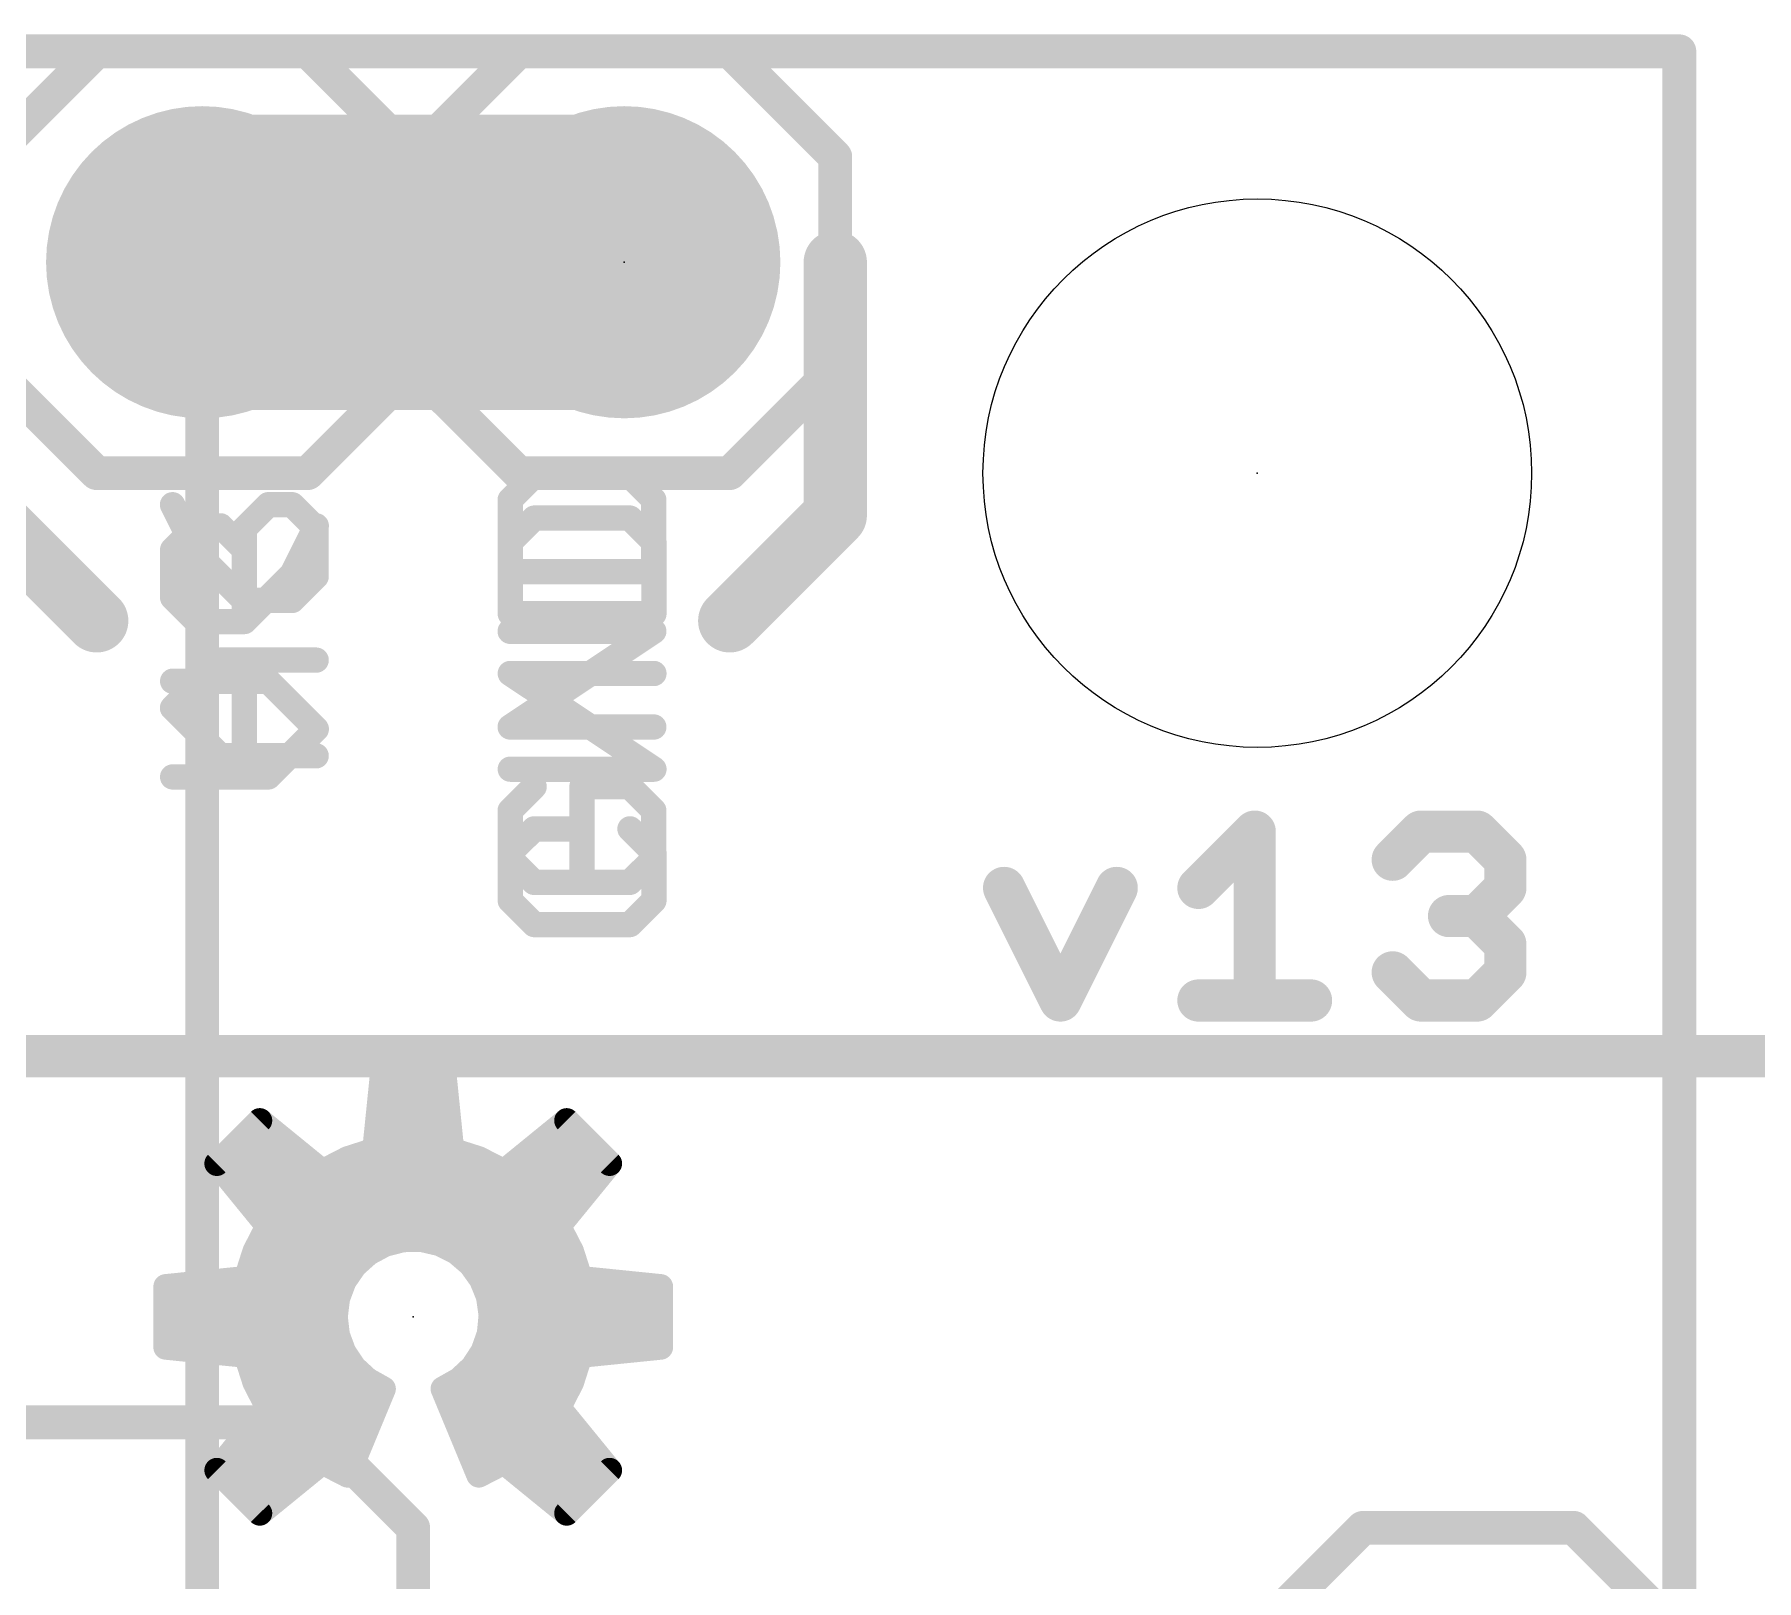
# Model space of a CAD drawing. Extents: x -36.1 to 36.1, y -36.8 to 19.2.
# Drawn here: x 7.88 to 18.24, y 9.84 to 19.15 of the extents above; entities that cross this region are included whole.
import ezdxf

# ---------------------------------------------------------------- set-up
doc = ezdxf.new("R2010")
doc.units = 0
for name, color, linetype in [('1', 12, 'CONTINUOUS'), ('16', 132, 'CONTINUOUS'), ('17', 110, 'CONTINUOUS'), ('20', 53, 'CONTINUOUS'), ('21', 41, 'CONTINUOUS'), ('22', 40, 'CONTINUOUS'), ('23', 53, 'CONTINUOUS'), ('24', 53, 'CONTINUOUS')]:
    doc.layers.add(name, color=color, linetype=linetype)

# ---------------------------------------------------------------- blocks, each defined once
blk = doc.blocks.new('ROUNDP')
at = {"const_width": 0.5}
blk.add_lwpolyline([(0, -0.25, 1), (0, 0.25, 1), (0, -0.25)], format="xyb", dxfattribs=at)

msp = doc.modelspace()

# ---------------------------------------------------------------- linework, layer by layer
at = {"layer": '1'}
for points, const_width in [([(-17.78, 19.05), (17.78, 19.05)], 0.2032), ([(17.78, 19.05), (17.78, -19.05)], 0.2032), ([(14.8854, 14.0129), (15.2244, 14.3519)], 0.254), ([(15.2244, 14.3519), (15.2244, 13.335)], 0.254), ([(16.0548, 14.1824), (16.2243, 14.3519)], 0.254), ([(16.2243, 14.3519), (16.5632, 14.3519)], 0.254), ([(16.5632, 14.3519), (16.7327, 14.1824)], 0.254), ([(16.7327, 14.1824), (16.7327, 14.0129)], 0.254), ([(13.716, 14.0129), (14.055, 13.335)], 0.254), ([(14.055, 13.335), (14.3939, 14.0129)], 0.254), ([(16.7327, 14.0129), (16.5632, 13.8434)], 0.254), ([(16.5632, 13.8434), (16.3938, 13.8434)], 0.254), ([(16.5632, 13.8434), (16.7327, 13.674)], 0.254), ([(16.7327, 13.674), (16.7327, 13.5045)], 0.254), ([(16.2243, 13.335), (16.0548, 13.5045)], 0.254), ([(16.7327, 13.5045), (16.5632, 13.335)], 0.254), ([(14.8854, 13.335), (15.5633, 13.335)], 0.254), ([(16.5632, 13.335), (16.2243, 13.335)], 0.254), ([(6.35, 10.795), (9.525, 10.795)], 0.2032), ([(9.525, 10.795), (10.16, 10.16)], 0.2032), ([(10.16, 8.72), (10.16, 10.16)], 0.2032)]:
    msp.add_lwpolyline(points, dxfattribs=dict(at, const_width=const_width))
for points, const_width in [([(17.8308, 19.05, 1), (17.7292, 19.05)], 0.1016), ([(17.78, 18.9992, 1), (17.78, 19.1008)], 0.1016), ([(15.2879, 14.3519, 1), (15.1609, 14.3519)], 0.127), ([(15.2693, 14.307, 1), (15.1795, 14.3968)], 0.127), ([(16.2243, 14.4154, 1), (16.2243, 14.2884)], 0.127), ([(16.2692, 14.307, 1), (16.1794, 14.3968)], 0.127), ([(16.6081, 14.3968, 1), (16.5183, 14.307)], 0.127), ([(16.5632, 14.2884, 1), (16.5632, 14.4154)], 0.127), ([(16.7962, 14.1824, 1), (16.6692, 14.1824)], 0.127), ([(16.0099, 14.2273, 1), (16.0997, 14.1375)], 0.127), ([(16.6878, 14.1375, 1), (16.7776, 14.2273)], 0.127), ([(13.7728, 14.0413, 1), (13.6592, 13.9845)], 0.127), ([(14.4507, 13.9845, 1), (14.3371, 14.0413)], 0.127), ([(14.8405, 14.0578, 1), (14.9303, 13.968)], 0.127), ([(16.7776, 13.968, 1), (16.6878, 14.0578)], 0.127), ([(16.6692, 14.0129, 1), (16.7962, 14.0129)], 0.127), ([(16.3938, 13.9069, 1), (16.3938, 13.7799)], 0.127), ([(16.6081, 13.8883, 1), (16.5183, 13.7985)], 0.127), ([(16.5183, 13.8883, 1), (16.6081, 13.7985)], 0.127), ([(16.5632, 13.7799, 1), (16.5632, 13.9069)], 0.127), ([(16.7962, 13.674, 1), (16.6692, 13.674)], 0.127), ([(16.6878, 13.6291, 1), (16.7776, 13.7189)], 0.127), ([(16.0997, 13.5494, 1), (16.0099, 13.4596)], 0.127), ([(16.7776, 13.4596, 1), (16.6878, 13.5494)], 0.127), ([(16.6692, 13.5045, 1), (16.7962, 13.5045)], 0.127), ([(13.9982, 13.3634, 1), (14.1118, 13.3066)], 0.127), ([(13.9982, 13.3066, 1), (14.1118, 13.3634)], 0.127), ([(14.8854, 13.3985, 1), (14.8854, 13.2715)], 0.127), ([(15.1609, 13.335, 1), (15.2879, 13.335)], 0.127), ([(15.5633, 13.2715, 1), (15.5633, 13.3985)], 0.127), ([(16.2243, 13.3985, 1), (16.2243, 13.2715)], 0.127), ([(16.1794, 13.2901, 1), (16.2692, 13.3799)], 0.127), ([(16.5183, 13.3799, 1), (16.6081, 13.2901)], 0.127), ([(16.5632, 13.2715, 1), (16.5632, 13.3985)], 0.127), ([(9.5609, 10.8309, 1), (9.4891, 10.7591)], 0.1016), ([(9.525, 10.7442, 1), (9.525, 10.8458)], 0.1016), ([(10.2108, 10.16, 1), (10.1092, 10.16)], 0.1016), ([(10.1241, 10.1241, 1), (10.1959, 10.1959)], 0.1016)]:
    msp.add_lwpolyline(points, format="xyb", dxfattribs=dict(at, const_width=const_width))
at = {"layer": '16', "const_width": 0.2032}
for points in [[(-17.78, 19.05), (17.78, 19.05)], [(17.78, 19.05), (17.78, -19.05)], [(8.89, 17.78), (8.89, 7.62)]]:
    msp.add_lwpolyline(points, dxfattribs=at)
at = {"layer": '16', "const_width": 0.1016}
for points in [[(17.8308, 19.05, 1), (17.7292, 19.05)], [(17.78, 18.9992, 1), (17.78, 19.1008)], [(8.9408, 17.78, 1), (8.8392, 17.78)]]:
    msp.add_lwpolyline(points, format="xyb", dxfattribs=at)
at = {"layer": '20', "const_width": 0.2032}
for points in [[(-17.78, 19.05), (17.78, 19.05)], [(17.78, 19.05), (17.78, -19.05)]]:
    msp.add_lwpolyline(points, dxfattribs=at)
at = {"layer": '20', "const_width": 0.1016}
for points in [[(17.8308, 19.05, 1), (17.7292, 19.05)], [(17.78, 18.9992, 1), (17.78, 19.1008)]]:
    msp.add_lwpolyline(points, format="xyb", dxfattribs=at)
at = {"layer": '20'}
msp.add_circle((15.24, 16.51), 1.651, dxfattribs=at)
at = {"layer": '21'}
for points, const_width in [([(8.89, 17.78), (11.43, 17.78)], 1.778), ([(12.7, 17.78), (12.7, 16.256)], 0.381), ([(10.8875, 16.4935), (10.7435, 16.3494)], 0.1524), ([(11.4637, 16.4935), (10.8875, 16.4935)], 0.1524), ([(11.6078, 16.3494), (11.4637, 16.4935)], 0.1524), ([(8.255, 15.621), (7.62, 16.256)], 0.381), ([(8.7115, 16.3199), (8.8555, 16.0318)], 0.1524), ([(9.2877, 16.3199), (9.1436, 16.1759)], 0.1524), ([(9.4317, 16.3199), (9.2877, 16.3199)], 0.1524), ([(9.5758, 16.1759), (9.4317, 16.3199)], 0.1524), ([(10.7435, 16.3494), (10.7435, 15.9172)], 0.1524), ([(11.6078, 15.9172), (11.6078, 16.3494)], 0.1524), ([(12.7, 16.256), (12.065, 15.621)], 0.381), ([(9.1436, 16.1759), (9.1436, 15.7437)], 0.1524), ([(9.5758, 15.8878), (9.5758, 16.1759)], 0.1524), ([(8.8555, 16.0318), (9.1436, 15.7437)], 0.1524), ([(9.4317, 15.7437), (9.5758, 15.8878)], 0.1524), ([(10.7435, 15.9172), (11.6078, 15.9172)], 0.1524), ([(9.1436, 15.7437), (9.4317, 15.7437)], 0.1524), ([(10.7435, 14.9817), (11.6078, 15.5579)], 0.1524), ([(11.6078, 15.5579), (10.7435, 15.5579)], 0.1524), ([(8.7115, 15.0963), (8.9996, 15.3844)], 0.1524), ([(8.9996, 15.3844), (9.5758, 15.3844)], 0.1524), ([(9.1436, 14.8082), (9.1436, 15.3844)], 0.1524), ([(8.9996, 14.8082), (8.7115, 15.0963)], 0.1524), ([(11.6078, 14.9817), (10.7435, 14.9817)], 0.1524), ([(9.5758, 14.8082), (8.9996, 14.8082)], 0.1524), ([(10.8875, 14.6224), (10.7435, 14.4784)], 0.1524), ([(11.4637, 14.6224), (11.1756, 14.6224)], 0.1524), ([(11.1756, 14.6224), (11.1756, 14.3343)], 0.1524), ([(11.6078, 14.4784), (11.4637, 14.6224)], 0.1524), ([(10.7435, 14.4784), (10.7435, 14.1903)], 0.1524), ([(11.6078, 14.1903), (11.6078, 14.4784)], 0.1524), ([(10.7435, 14.1903), (10.8875, 14.0462)], 0.1524), ([(11.4637, 14.0462), (11.6078, 14.1903)], 0.1524), ([(10.8875, 14.0462), (11.4637, 14.0462)], 0.1524), ([(9.9772, 12.9188), (9.928, 12.4349)], 0.15), ([(9.9753, 12.9), (10.3447, 12.9)], 0.15), ([(10.3428, 12.9188), (9.9772, 12.9188)], 0.15), ([(10.392, 12.4349), (10.3428, 12.9188)], 0.15), ([(9.96, 12.75), (10.36, 12.75)], 0.15), ([(9.2365, 12.612), (8.978, 12.3535)], 0.15), ([(9.2245, 12.6), (9.2512, 12.6)], 0.15), ([(9.6135, 12.3046), (9.2365, 12.612)], 0.15), ([(9.9448, 12.6), (10.3752, 12.6)], 0.15), ([(11.0835, 12.612), (10.7065, 12.3046)], 0.15), ([(11.0688, 12.6), (11.0955, 12.6)], 0.15), ([(11.342, 12.3535), (11.0835, 12.612)], 0.15), ([(9.0745, 12.45), (9.4352, 12.45)], 0.15), ([(9.7653, 12.3828), (9.6135, 12.3046)], 0.15), ([(9.928, 12.4349), (9.7653, 12.3828)], 0.15), ([(9.9295, 12.45), (10.3905, 12.45)], 0.15), ([(10.5547, 12.3828), (10.392, 12.4349)], 0.15), ([(10.7065, 12.3046), (10.5547, 12.3828)], 0.15), ([(10.8848, 12.45), (11.2455, 12.45)], 0.15), ([(8.978, 12.3535), (9.2854, 11.9765)], 0.15), ([(9.0216, 12.3), (11.2984, 12.3)], 0.15), ([(11.0346, 11.9765), (11.342, 12.3535)], 0.15), ([(9.1439, 12.15), (11.1761, 12.15)], 0.15), ([(9.2854, 11.9765), (9.2072, 11.8247)], 0.15), ([(9.2662, 12), (11.0538, 12)], 0.15), ([(11.1128, 11.8247), (11.0346, 11.9765)], 0.15), ([(9.2202, 11.85), (9.9587, 11.85)], 0.15), ([(9.8911, 11.8139), (9.9901, 11.8668)], 0.15), ([(9.9901, 11.8668), (10.0988, 11.8946)], 0.15), ([(10.0988, 11.8946), (10.211, 11.8958)], 0.15), ([(10.211, 11.8958), (10.3202, 11.8704)], 0.15), ([(10.3202, 11.8704), (10.4203, 11.8196)], 0.15), ([(10.3604, 11.85), (11.0998, 11.85)], 0.15), ([(9.2072, 11.8247), (9.1551, 11.662)], 0.15), ([(9.8076, 11.739), (9.8911, 11.8139)], 0.15), ([(10.4203, 11.8196), (10.5055, 11.7466)], 0.15), ([(10.5055, 11.7466), (10.5709, 11.6554)], 0.15), ([(11.1649, 11.662), (11.1128, 11.8247)], 0.15), ([(9.1551, 11.662), (8.6712, 11.6128)], 0.15), ([(9.1673, 11.7), (9.7809, 11.7)], 0.15), ([(9.7047, 11.5414), (9.7442, 11.6464)], 0.15), ([(9.7442, 11.6464), (9.8076, 11.739)], 0.15), ([(10.5389, 11.7), (11.1527, 11.7)], 0.15), ([(10.5709, 11.6554), (10.6127, 11.5513)], 0.15), ([(11.6488, 11.6128), (11.1649, 11.662)], 0.15), ([(8.6712, 11.6128), (8.6712, 11.2472)], 0.15), ([(8.6712, 11.55), (9.7079, 11.55)], 0.15), ([(9.6912, 11.43), (9.7047, 11.5414)], 0.15), ([(10.6127, 11.5513), (10.6285, 11.4402)], 0.15), ([(10.6128, 11.55), (11.6488, 11.55)], 0.15), ([(11.6488, 11.2472), (11.6488, 11.6128)], 0.15), ([(9.7041, 11.3206), (9.6912, 11.43)], 0.15), ([(10.6285, 11.4402), (10.6176, 11.3285)], 0.15), ([(8.6712, 11.4), (9.6948, 11.4)], 0.15), ([(10.6176, 11.3285), (10.5803, 11.2227)], 0.15), ([(10.6246, 11.4), (11.6488, 11.4)], 0.15), ([(8.6712, 11.25), (9.7302, 11.25)], 0.15), ([(8.6712, 11.2472), (9.1551, 11.198)], 0.15), ([(9.7423, 11.2172), (9.7041, 11.3206)], 0.15), ([(10.5803, 11.2227), (10.519, 11.1287)], 0.15), ([(10.59, 11.25), (11.6488, 11.25)], 0.15), ([(11.1649, 11.198), (11.6488, 11.2472)], 0.15), ([(9.1551, 11.198), (9.2072, 11.0353)], 0.15), ([(9.8035, 11.1255), (9.7423, 11.2172)], 0.15), ([(9.8844, 11.0507), (9.8035, 11.1255)], 0.15), ([(10.519, 11.1287), (10.4372, 11.052)], 0.15), ([(11.1128, 11.0353), (11.1649, 11.198)], 0.15), ([(9.1865, 11.1), (9.8311, 11.1)], 0.15), ([(9.2072, 11.0353), (9.2854, 10.8835)], 0.15), ([(9.9806, 10.9969), (9.8844, 11.0507)], 0.15), ([(10.4372, 11.052), (10.3394, 10.9969)], 0.15), ([(10.4884, 11.1), (11.1335, 11.1)], 0.15), ([(11.0346, 10.8835), (11.1128, 11.0353)], 0.15), ([(9.2511, 10.95), (9.9612, 10.95)], 0.15), ([(9.7653, 10.4772), (9.9806, 10.9969)], 0.15), ([(10.3394, 10.9969), (10.5547, 10.4772)], 0.15), ([(10.3588, 10.95), (11.0689, 10.95)], 0.15), ([(9.2854, 10.8835), (8.978, 10.5065)], 0.15), ([(11.342, 10.5065), (11.0346, 10.8835)], 0.15), ([(9.2173, 10.8), (9.899, 10.8)], 0.15), ([(10.421, 10.8), (11.1027, 10.8)], 0.15), ([(9.095, 10.65), (9.8369, 10.65)], 0.15), ([(10.4831, 10.65), (11.225, 10.65)], 0.15), ([(8.978, 10.5065), (9.2365, 10.248)], 0.15), ([(8.9845, 10.5), (9.5456, 10.5)], 0.15), ([(9.2365, 10.248), (9.6135, 10.5554)], 0.15), ([(9.6135, 10.5554), (9.7653, 10.4772)], 0.15), ([(9.721, 10.5), (9.7747, 10.5)], 0.15), ([(10.5453, 10.5), (10.599, 10.5)], 0.15), ([(10.5547, 10.4772), (10.7065, 10.5554)], 0.15), ([(10.7065, 10.5554), (11.0835, 10.248)], 0.15), ([(10.7744, 10.5), (11.3355, 10.5)], 0.15), ([(11.0835, 10.248), (11.342, 10.5065)], 0.15), ([(9.1345, 10.35), (9.3616, 10.35)], 0.15), ([(10.9584, 10.35), (11.1855, 10.35)], 0.15), ([(15.24, 9.525), (15.875, 10.16)], 0.2032), ([(15.875, 10.16), (17.145, 10.16)], 0.2032), ([(17.145, 10.16), (17.78, 9.525)], 0.2032)]:
    msp.add_lwpolyline(points, dxfattribs=dict(at, const_width=const_width))
for points, const_width in [([(8.89, 18.2245, 1), (8.89, 17.3355)], 0.889), ([(11.43, 17.3355, 1), (11.43, 18.2245)], 0.889), ([(12.7953, 17.78, 1), (12.6048, 17.78)], 0.1905), ([(10.8875, 16.5316, 1), (10.8875, 16.4554)], 0.0762), ([(10.9145, 16.4665, 1), (10.8606, 16.5204)], 0.0762), ([(11.4907, 16.5204, 1), (11.4368, 16.4665)], 0.0762), ([(11.4637, 16.4554, 1), (11.4637, 16.5316)], 0.0762), ([(8.7455, 16.337, 1), (8.6774, 16.3029)], 0.0762), ([(9.2877, 16.358, 1), (9.2877, 16.2818)], 0.0762), ([(9.3146, 16.293, 1), (9.2607, 16.3469)], 0.0762), ([(9.4587, 16.3469, 1), (9.4048, 16.293)], 0.0762), ([(9.4317, 16.2818, 1), (9.4317, 16.358)], 0.0762), ([(10.7816, 16.3494, 1), (10.7054, 16.3494)], 0.0762), ([(10.7165, 16.3763, 1), (10.7704, 16.3225)], 0.0762), ([(11.6459, 16.3494, 1), (11.5697, 16.3494)], 0.0762), ([(11.5809, 16.3225, 1), (11.6347, 16.3763)], 0.0762), ([(12.7674, 16.1886, 1), (12.6326, 16.3234)], 0.1905), ([(12.6048, 16.256, 1), (12.7953, 16.256)], 0.1905), ([(9.1817, 16.1759, 1), (9.1055, 16.1759)], 0.0762), ([(9.1167, 16.2028, 1), (9.1706, 16.1489)], 0.0762), ([(9.6139, 16.1759, 1), (9.5377, 16.1759)], 0.0762), ([(9.5489, 16.1489, 1), (9.6027, 16.2028)], 0.0762), ([(8.8825, 16.0588, 1), (8.8286, 16.0049)], 0.0762), ([(8.8214, 16.0148, 1), (8.8896, 16.0489)], 0.0762), ([(9.6027, 15.8608, 1), (9.5489, 15.9147)], 0.0762), ([(10.7435, 15.9553, 1), (10.7435, 15.8791)], 0.0762), ([(11.6078, 15.8791, 1), (11.6078, 15.9553)], 0.0762), ([(9.5377, 15.8878, 1), (9.6139, 15.8878)], 0.0762), ([(10.7054, 15.9172, 1), (10.7816, 15.9172)], 0.0762), ([(11.5697, 15.9172, 1), (11.6459, 15.9172)], 0.0762), ([(8.1876, 15.5536, 1), (8.3224, 15.6884)], 0.1905), ([(9.1436, 15.7818, 1), (9.1436, 15.7056)], 0.0762), ([(9.1055, 15.7437, 1), (9.1817, 15.7437)], 0.0762), ([(9.1167, 15.7168, 1), (9.1706, 15.7707)], 0.0762), ([(9.4048, 15.7707, 1), (9.4587, 15.7168)], 0.0762), ([(9.4317, 15.7056, 1), (9.4317, 15.7818)], 0.0762), ([(11.9976, 15.6884, 1), (12.1324, 15.5536)], 0.1905), ([(10.7435, 15.596, 1), (10.7435, 15.5198)], 0.0762), ([(11.6289, 15.5262, 1), (11.5867, 15.5896)], 0.0762), ([(11.6078, 15.5198, 1), (11.6078, 15.596)], 0.0762), ([(8.9996, 15.4225, 1), (8.9996, 15.3463)], 0.0762), ([(9.0265, 15.3575, 1), (8.9726, 15.4114)], 0.0762), ([(9.1817, 15.3844, 1), (9.1055, 15.3844)], 0.0762), ([(9.5758, 15.3463, 1), (9.5758, 15.4225)], 0.0762), ([(8.7384, 15.1233, 1), (8.6845, 15.0694)], 0.0762), ([(8.6845, 15.1233, 1), (8.7384, 15.0694)], 0.0762), ([(10.7223, 15.0134, 1), (10.7646, 14.95)], 0.0762), ([(10.7435, 15.0198, 1), (10.7435, 14.9436)], 0.0762), ([(11.6078, 14.9436, 1), (11.6078, 15.0198)], 0.0762), ([(8.9996, 14.8463, 1), (8.9996, 14.7701)], 0.0762), ([(8.9726, 14.7813, 1), (9.0265, 14.8351)], 0.0762), ([(9.1055, 14.8082, 1), (9.1817, 14.8082)], 0.0762), ([(9.5758, 14.7701, 1), (9.5758, 14.8463)], 0.0762), ([(10.9145, 14.5955, 1), (10.8606, 14.6494)], 0.0762), ([(11.1756, 14.6605, 1), (11.1756, 14.5843)], 0.0762), ([(11.2137, 14.6224, 1), (11.1375, 14.6224)], 0.0762), ([(11.4907, 14.6494, 1), (11.4368, 14.5955)], 0.0762), ([(11.4637, 14.5843, 1), (11.4637, 14.6605)], 0.0762), ([(10.7165, 14.5053, 1), (10.7704, 14.4514)], 0.0762), ([(10.7816, 14.4784, 1), (10.7054, 14.4784)], 0.0762), ([(11.6459, 14.4784, 1), (11.5697, 14.4784)], 0.0762), ([(11.5809, 14.4514, 1), (11.6347, 14.5053)], 0.0762), ([(11.1375, 14.3343, 1), (11.2137, 14.3343)], 0.0762), ([(10.7704, 14.2172, 1), (10.7165, 14.1633)], 0.0762), ([(10.7054, 14.1903, 1), (10.7816, 14.1903)], 0.0762), ([(11.5697, 14.1903, 1), (11.6459, 14.1903)], 0.0762), ([(11.6347, 14.1633, 1), (11.5809, 14.2172)], 0.0762), ([(10.8875, 14.0843, 1), (10.8875, 14.0081)], 0.0762), ([(10.8606, 14.0193, 1), (10.9145, 14.0731)], 0.0762), ([(11.4368, 14.0731, 1), (11.4907, 14.0193)], 0.0762), ([(11.4637, 14.0081, 1), (11.4637, 14.0843)], 0.0762), ([(9.9753, 12.9375, 1), (9.9753, 12.8625)], 0.075), ([(9.9772, 12.9563, 1), (9.9772, 12.8813)], 0.075), ([(10.0145, 12.915, 1), (9.9399, 12.9226)], 0.075), ([(10.3801, 12.9226, 1), (10.3055, 12.915)], 0.075), ([(10.3428, 12.8813, 1), (10.3428, 12.9563)], 0.075), ([(10.3447, 12.8625, 1), (10.3447, 12.9375)], 0.075), ([(9.96, 12.7875, 1), (9.96, 12.7125)], 0.075), ([(10.36, 12.7125, 1), (10.36, 12.7875)], 0.075), ([(9.2245, 12.6375, 1), (9.2245, 12.5625)], 0.075), ([(9.2602, 12.6411, 1), (9.2128, 12.5829)], 0.075), ([(9.263, 12.5855, 1), (9.21, 12.6385)], 0.075), ([(9.2512, 12.5625, 1), (9.2512, 12.6375)], 0.075), ([(9.9448, 12.6375, 1), (9.9448, 12.5625)], 0.075), ([(10.3752, 12.5625, 1), (10.3752, 12.6375)], 0.075), ([(11.0688, 12.6375, 1), (11.0688, 12.5625)], 0.075), ([(11.11, 12.6385, 1), (11.057, 12.5855)], 0.075), ([(11.1072, 12.5829, 1), (11.0598, 12.6411)], 0.075), ([(11.0955, 12.5625, 1), (11.0955, 12.6375)], 0.075), ([(9.0745, 12.4875, 1), (9.0745, 12.4125)], 0.075), ([(9.4352, 12.4125, 1), (9.4352, 12.4875)], 0.075), ([(9.7539, 12.4185, 1), (9.7768, 12.3471)], 0.075), ([(9.7825, 12.3495, 1), (9.7482, 12.4162)], 0.075), ([(9.8907, 12.4387, 1), (9.9653, 12.4311)], 0.075), ([(9.9295, 12.4875, 1), (9.9295, 12.4125)], 0.075), ([(9.9394, 12.3992, 1), (9.9166, 12.4706)], 0.075), ([(10.4034, 12.4706, 1), (10.3806, 12.3992)], 0.075), ([(10.3547, 12.4311, 1), (10.4293, 12.4387)], 0.075), ([(10.3905, 12.4125, 1), (10.3905, 12.4875)], 0.075), ([(10.5718, 12.4162, 1), (10.5375, 12.3495)], 0.075), ([(10.5432, 12.3471, 1), (10.5661, 12.4185)], 0.075), ([(10.8848, 12.4875, 1), (10.8848, 12.4125)], 0.075), ([(11.2455, 12.4125, 1), (11.2455, 12.4875)], 0.075), ([(9.0071, 12.3772, 1), (8.9489, 12.3298)], 0.075), ([(8.9515, 12.38, 1), (9.0045, 12.327)], 0.075), ([(9.0216, 12.3375, 1), (9.0216, 12.2625)], 0.075), ([(9.5963, 12.3379, 1), (9.6307, 12.2713)], 0.075), ([(9.5898, 12.2755, 1), (9.6372, 12.3337)], 0.075), ([(10.6828, 12.3337, 1), (10.7302, 12.2755)], 0.075), ([(10.6893, 12.2713, 1), (10.7237, 12.3379)], 0.075), ([(11.2984, 12.2625, 1), (11.2984, 12.3375)], 0.075), ([(11.3711, 12.3298, 1), (11.3129, 12.3772)], 0.075), ([(11.3155, 12.327, 1), (11.3685, 12.38)], 0.075), ([(9.1439, 12.1875, 1), (9.1439, 12.1125)], 0.075), ([(11.1761, 12.1125, 1), (11.1761, 12.1875)], 0.075), ([(9.2662, 12.0375, 1), (9.2662, 11.9625)], 0.075), ([(9.3187, 11.9593, 1), (9.2521, 11.9937)], 0.075), ([(9.2563, 11.9528, 1), (9.3145, 12.0002)], 0.075), ([(11.0679, 11.9937, 1), (11.0013, 11.9593)], 0.075), ([(11.0055, 12.0002, 1), (11.0637, 11.9528)], 0.075), ([(11.0538, 11.9625, 1), (11.0538, 12.0375)], 0.075), ([(9.2202, 11.8875, 1), (9.2202, 11.8125)], 0.075), ([(9.9808, 11.9031, 1), (9.9994, 11.8304)], 0.075), ([(9.9587, 11.8125, 1), (9.9587, 11.8875)], 0.075), ([(10.0078, 11.8337, 1), (9.9724, 11.8998)], 0.075), ([(10.0984, 11.9321, 1), (10.0992, 11.8571)], 0.075), ([(10.1081, 11.8583, 1), (10.0895, 11.9309)], 0.075), ([(10.2195, 11.9324, 1), (10.2025, 11.8593)], 0.075), ([(10.2114, 11.8583, 1), (10.2106, 11.9333)], 0.075), ([(10.3372, 11.9038, 1), (10.3033, 11.8369)], 0.075), ([(10.3117, 11.8338, 1), (10.3288, 11.9069)], 0.075), ([(10.3604, 11.8875, 1), (10.3604, 11.8125)], 0.075), ([(11.0998, 11.8125, 1), (11.0998, 11.8875)], 0.075), ([(9.1738, 11.8418, 1), (9.2405, 11.8075)], 0.075), ([(9.2429, 11.8132, 1), (9.1715, 11.8361)], 0.075), ([(9.8734, 11.847, 1), (9.9088, 11.7808)], 0.075), ([(9.9161, 11.786, 1), (9.8661, 11.8418)], 0.075), ([(10.4447, 11.8481, 1), (10.3959, 11.7912)], 0.075), ([(10.4034, 11.7862, 1), (10.4373, 11.8531)], 0.075), ([(10.536, 11.7684, 1), (10.475, 11.7247)], 0.075), ([(11.1485, 11.8361, 1), (11.0771, 11.8132)], 0.075), ([(11.0795, 11.8075, 1), (11.1462, 11.8418)], 0.075), ([(9.1673, 11.7375, 1), (9.1673, 11.6625)], 0.075), ([(9.1589, 11.6247, 1), (9.1513, 11.6993)], 0.075), ([(9.7793, 11.6332, 1), (9.7091, 11.6596)], 0.075), ([(9.7825, 11.7669, 1), (9.8326, 11.7111)], 0.075), ([(9.8385, 11.7178, 1), (9.7766, 11.7602)], 0.075), ([(9.7809, 11.6625, 1), (9.7809, 11.7375)], 0.075), ([(10.4811, 11.7181, 1), (10.5299, 11.775)], 0.075), ([(10.5389, 11.7375, 1), (10.5389, 11.6625)], 0.075), ([(10.6056, 11.6694, 1), (10.5361, 11.6414)], 0.075), ([(10.5404, 11.6335, 1), (10.6013, 11.6772)], 0.075), ([(11.1687, 11.6993, 1), (11.1611, 11.6247)], 0.075), ([(11.1527, 11.6625, 1), (11.1527, 11.7375)], 0.075), ([(8.7087, 11.6128, 1), (8.6337, 11.6128)], 0.075), ([(8.6674, 11.6501, 1), (8.675, 11.5755)], 0.075), ([(8.6712, 11.5875, 1), (8.6712, 11.5125)], 0.075), ([(9.1194, 11.6734, 1), (9.1908, 11.6506)], 0.075), ([(9.7419, 11.5369, 1), (9.6674, 11.5459)], 0.075), ([(9.7132, 11.6676, 1), (9.7751, 11.6252)], 0.075), ([(9.7079, 11.5125, 1), (9.7079, 11.5875)], 0.075), ([(10.6498, 11.5566, 1), (10.5755, 11.546)], 0.075), ([(10.6128, 11.5875, 1), (10.6128, 11.5125)], 0.075), ([(11.1292, 11.6506, 1), (11.2006, 11.6734)], 0.075), ([(11.6863, 11.6128, 1), (11.6113, 11.6128)], 0.075), ([(11.645, 11.5755, 1), (11.6526, 11.6501)], 0.075), ([(11.6488, 11.5125, 1), (11.6488, 11.5875)], 0.075), ([(9.7284, 11.4344, 1), (9.654, 11.4256)], 0.075), ([(9.6696, 11.5546, 1), (9.7397, 11.5282)], 0.075), ([(10.5779, 11.5373, 1), (10.6475, 11.5652)], 0.075), ([(10.6659, 11.4365, 1), (10.5912, 11.4438)], 0.075), ([(8.6712, 11.4375, 1), (8.6712, 11.3625)], 0.075), ([(9.654, 11.4345, 1), (9.7284, 11.4255)], 0.075), ([(9.6948, 11.3625, 1), (9.6948, 11.4375)], 0.075), ([(10.6529, 11.3161, 1), (10.5822, 11.341)], 0.075), ([(10.6246, 11.4375, 1), (10.6246, 11.3625)], 0.075), ([(10.5914, 11.4349, 1), (10.6657, 11.4455)], 0.075), ([(11.6488, 11.3625, 1), (11.6488, 11.4375)], 0.075), ([(8.6712, 11.2875, 1), (8.6712, 11.2125)], 0.075), ([(8.675, 11.2845, 1), (8.6674, 11.2099)], 0.075), ([(9.7393, 11.3335, 1), (9.669, 11.3076)], 0.075), ([(9.6669, 11.3162, 1), (9.7414, 11.325)], 0.075), ([(9.7302, 11.2125, 1), (9.7302, 11.2875)], 0.075), ([(10.6118, 11.2022, 1), (10.5489, 11.2431)], 0.075), ([(10.59, 11.2875, 1), (10.59, 11.2125)], 0.075), ([(10.5802, 11.3322, 1), (10.6549, 11.3248)], 0.075), ([(11.6526, 11.2099, 1), (11.645, 11.2845)], 0.075), ([(11.6488, 11.2125, 1), (11.6488, 11.2875)], 0.075), ([(8.6337, 11.2472, 1), (8.7087, 11.2472)], 0.075), ([(9.1908, 11.2094, 1), (9.1194, 11.1866)], 0.075), ([(9.1513, 11.1607, 1), (9.1589, 11.2353)], 0.075), ([(9.7735, 11.238, 1), (9.7111, 11.1963)], 0.075), ([(9.7071, 11.2042, 1), (9.7775, 11.2301)], 0.075), ([(9.829, 11.1531, 1), (9.7781, 11.098)], 0.075), ([(10.5447, 11.1013, 1), (10.4934, 11.156)], 0.075), ([(10.545, 11.2351, 1), (10.6157, 11.2102)], 0.075), ([(11.1611, 11.2353, 1), (11.1687, 11.1607)], 0.075), ([(11.2006, 11.1866, 1), (11.1292, 11.2094)], 0.075), ([(11.6113, 11.2472, 1), (11.6863, 11.2472)], 0.075), ([(9.1865, 11.1375, 1), (9.1865, 11.0625)], 0.075), ([(9.2405, 11.0525, 1), (9.1738, 11.0182)], 0.075), ([(9.7723, 11.1047, 1), (9.8347, 11.1464)], 0.075), ([(9.8311, 11.0625, 1), (9.8311, 11.1375)], 0.075), ([(9.9028, 11.0835, 1), (9.8661, 11.018)], 0.075), ([(9.859, 11.0232, 1), (9.9099, 11.0783)], 0.075), ([(10.4115, 11.0793, 1), (10.4628, 11.0246)], 0.075), ([(10.4556, 11.0193, 1), (10.4188, 11.0846)], 0.075), ([(10.4884, 11.1375, 1), (10.4884, 11.0625)], 0.075), ([(10.4876, 11.1492, 1), (10.5505, 11.1082)], 0.075), ([(11.1462, 11.0182, 1), (11.0795, 11.0525)], 0.075), ([(11.1335, 11.0625, 1), (11.1335, 11.1375)], 0.075), ([(9.1715, 11.0239, 1), (9.2429, 11.0468)], 0.075), ([(9.2511, 10.9875, 1), (9.2511, 10.9125)], 0.075), ([(10.0152, 10.9825, 1), (9.946, 11.0113)], 0.075), ([(9.9612, 10.9125, 1), (9.9612, 10.9875)], 0.075), ([(9.9623, 10.9642, 1), (9.9989, 11.0296)], 0.075), ([(10.374, 11.0113, 1), (10.3048, 10.9825)], 0.075), ([(10.321, 11.0296, 1), (10.3578, 10.9642)], 0.075), ([(10.3588, 10.9875, 1), (10.3588, 10.9125)], 0.075), ([(11.0689, 10.9125, 1), (11.0689, 10.9875)], 0.075), ([(11.0771, 11.0468, 1), (11.1485, 11.0239)], 0.075), ([(9.2521, 10.8663, 1), (9.3187, 10.9007)], 0.075), ([(9.3145, 10.8598, 1), (9.2563, 10.9072)], 0.075), ([(11.0637, 10.9072, 1), (11.0055, 10.8598)], 0.075), ([(11.0013, 10.9007, 1), (11.0679, 10.8663)], 0.075), ([(9.2173, 10.8375, 1), (9.2173, 10.7625)], 0.075), ([(9.899, 10.7625, 1), (9.899, 10.8375)], 0.075), ([(10.421, 10.8375, 1), (10.421, 10.7625)], 0.075), ([(11.1027, 10.7625, 1), (11.1027, 10.8375)], 0.075), ([(9.095, 10.6875, 1), (9.095, 10.6125)], 0.075), ([(9.8369, 10.6125, 1), (9.8369, 10.6875)], 0.075), ([(10.4831, 10.6875, 1), (10.4831, 10.6125)], 0.075), ([(11.225, 10.6125, 1), (11.225, 10.6875)], 0.075), ([(9.0045, 10.533, 1), (8.9515, 10.48)], 0.075), ([(8.9845, 10.5375, 1), (8.9845, 10.4625)], 0.075), ([(9.5456, 10.4625, 1), (9.5456, 10.5375)], 0.075), ([(9.6307, 10.5887, 1), (9.5963, 10.5221)], 0.075), ([(9.6372, 10.5263, 1), (9.5898, 10.5845)], 0.075), ([(9.721, 10.5375, 1), (9.721, 10.4625)], 0.075), ([(9.7747, 10.4625, 1), (9.7747, 10.5375)], 0.075), ([(10.5453, 10.5375, 1), (10.5453, 10.4625)], 0.075), ([(10.599, 10.4625, 1), (10.599, 10.5375)], 0.075), ([(10.7302, 10.5845, 1), (10.6828, 10.5263)], 0.075), ([(10.7237, 10.5221, 1), (10.6893, 10.5887)], 0.075), ([(10.7744, 10.5375, 1), (10.7744, 10.4625)], 0.075), ([(11.3685, 10.48, 1), (11.3155, 10.533)], 0.075), ([(11.3355, 10.4625, 1), (11.3355, 10.5375)], 0.075), ([(8.9489, 10.5302, 1), (9.0071, 10.4828)], 0.075), ([(9.7307, 10.4916, 1), (9.7999, 10.4628)], 0.075), ([(9.7481, 10.4439, 1), (9.7825, 10.5105)], 0.075), ([(10.5375, 10.5105, 1), (10.5719, 10.4439)], 0.075), ([(10.5201, 10.4628, 1), (10.5893, 10.4916)], 0.075), ([(11.3129, 10.4828, 1), (11.3711, 10.5302)], 0.075), ([(9.1345, 10.3875, 1), (9.1345, 10.3125)], 0.075), ([(9.3616, 10.3125, 1), (9.3616, 10.3875)], 0.075), ([(10.9584, 10.3875, 1), (10.9584, 10.3125)], 0.075), ([(11.1855, 10.3125, 1), (11.1855, 10.3875)], 0.075), ([(9.2128, 10.2771, 1), (9.2602, 10.2189)], 0.075), ([(9.21, 10.2215, 1), (9.263, 10.2745)], 0.075), ([(11.057, 10.2745, 1), (11.11, 10.2215)], 0.075), ([(11.0598, 10.2189, 1), (11.1072, 10.2771)], 0.075), ([(15.875, 10.2108, 1), (15.875, 10.1092)], 0.1016), ([(15.9109, 10.1241, 1), (15.8391, 10.1959)], 0.1016), ([(17.1809, 10.1959, 1), (17.1091, 10.1241)], 0.1016), ([(17.145, 10.1092, 1), (17.145, 10.2108)], 0.1016)]:
    msp.add_lwpolyline(points, format="xyb", dxfattribs=dict(at, const_width=const_width))
at = {"layer": '22'}
for points, const_width in [([(8.255, 19.05), (7.62, 18.415)], 0.2032), ([(9.525, 19.05), (8.255, 19.05)], 0.2032), ([(10.16, 18.415), (9.525, 19.05)], 0.2032), ([(10.795, 19.05), (10.16, 18.415)], 0.2032), ([(12.065, 19.05), (10.795, 19.05)], 0.2032), ([(12.065, 19.05), (12.7, 18.415)], 0.2032), ([(11.43, 17.78), (8.89, 17.78)], 1.778), ([(12.7, 18.415), (12.7, 17.145)], 0.2032), ([(12.7, 17.78), (12.7, 16.256)], 0.381), ([(7.62, 17.145), (8.255, 16.51)], 0.2032), ([(9.525, 16.51), (10.16, 17.145)], 0.2032), ([(10.16, 17.145), (10.795, 16.51)], 0.2032), ([(12.7, 17.145), (12.065, 16.51)], 0.2032), ([(8.255, 16.51), (9.525, 16.51)], 0.2032), ([(10.795, 16.51), (12.065, 16.51)], 0.2032), ([(7.62, 16.256), (8.255, 15.621)], 0.381), ([(12.065, 15.621), (12.7, 16.256)], 0.381), ([(10.7442, 16.0954), (10.8883, 16.2395)], 0.1524), ([(10.8883, 16.2395), (11.4645, 16.2395)], 0.1524), ([(11.4645, 16.2395), (11.6085, 16.0954)], 0.1524), ([(8.7122, 16.0489), (8.8563, 16.1929)], 0.1524), ([(8.8563, 16.1929), (9.0003, 16.1929)], 0.1524), ([(9.0003, 16.1929), (9.1444, 16.0489)], 0.1524), ([(9.5765, 16.1929), (9.4325, 15.9048)], 0.1524), ([(10.7442, 15.6632), (10.7442, 16.0954)], 0.1524), ([(11.6085, 16.0954), (11.6085, 15.6632)], 0.1524), ([(8.7122, 15.7608), (8.7122, 16.0489)], 0.1524), ([(9.1444, 16.0489), (9.1444, 15.6167)], 0.1524), ([(9.4325, 15.9048), (9.1444, 15.6167)], 0.1524), ([(8.8563, 15.6167), (8.7122, 15.7608)], 0.1524), ([(9.1444, 15.6167), (8.8563, 15.6167)], 0.1524), ([(11.6085, 15.6632), (10.7442, 15.6632)], 0.1524), ([(11.6085, 14.7277), (10.7442, 15.3039)], 0.1524), ([(10.7442, 15.3039), (11.6085, 15.3039)], 0.1524), ([(9.2884, 15.2574), (8.7122, 15.2574)], 0.1524), ([(9.1444, 14.6812), (9.1444, 15.2574)], 0.1524), ([(9.5765, 14.9693), (9.2884, 15.2574)], 0.1524), ([(9.2884, 14.6812), (9.5765, 14.9693)], 0.1524), ([(8.7122, 14.6812), (9.2884, 14.6812)], 0.1524), ([(10.7442, 14.7277), (11.6085, 14.7277)], 0.1524), ([(10.7442, 14.2244), (10.8883, 14.3684)], 0.1524), ([(10.8883, 14.3684), (11.1764, 14.3684)], 0.1524), ([(11.1764, 14.3684), (11.1764, 14.0803)], 0.1524), ([(11.4645, 14.3684), (11.6085, 14.2244)], 0.1524), ([(10.7442, 13.9363), (10.7442, 14.2244)], 0.1524), ([(11.6085, 14.2244), (11.6085, 13.9363)], 0.1524), ([(10.8883, 13.7922), (10.7442, 13.9363)], 0.1524), ([(11.6085, 13.9363), (11.4645, 13.7922)], 0.1524), ([(11.4645, 13.7922), (10.8883, 13.7922)], 0.1524), ([(36, 13), (-36, 13)], 0.254)]:
    msp.add_lwpolyline(points, dxfattribs=dict(at, const_width=const_width))
for points, const_width in [([(8.255, 19.1008, 1), (8.255, 18.9992)], 0.1016), ([(8.2909, 19.0141, 1), (8.2191, 19.0859)], 0.1016), ([(9.5609, 19.0859, 1), (9.4891, 19.0141)], 0.1016), ([(9.525, 18.9992, 1), (9.525, 19.1008)], 0.1016), ([(10.795, 19.1008, 1), (10.795, 18.9992)], 0.1016), ([(10.8309, 19.0141, 1), (10.7591, 19.0859)], 0.1016), ([(12.1009, 19.0859, 1), (12.0291, 19.0141)], 0.1016), ([(12.065, 18.9992, 1), (12.065, 19.1008)], 0.1016), ([(8.89, 18.2245, 1), (8.89, 17.3355)], 0.889), ([(11.43, 17.3355, 1), (11.43, 18.2245)], 0.889), ([(10.1241, 18.4509, 1), (10.1959, 18.3791)], 0.1016), ([(10.1241, 18.3791, 1), (10.1959, 18.4509)], 0.1016), ([(12.7508, 18.415, 1), (12.6492, 18.415)], 0.1016), ([(12.6641, 18.3791, 1), (12.7359, 18.4509)], 0.1016), ([(12.7953, 17.78, 1), (12.6048, 17.78)], 0.1905), ([(10.1959, 17.1809, 1), (10.1241, 17.1091)], 0.1016), ([(10.1959, 17.1091, 1), (10.1241, 17.1809)], 0.1016), ([(12.7359, 17.1091, 1), (12.6641, 17.1809)], 0.1016), ([(12.6492, 17.145, 1), (12.7508, 17.145)], 0.1016), ([(8.255, 16.5608, 1), (8.255, 16.4592)], 0.1016), ([(8.2191, 16.4741, 1), (8.2909, 16.5459)], 0.1016), ([(9.4891, 16.5459, 1), (9.5609, 16.4741)], 0.1016), ([(9.525, 16.4592, 1), (9.525, 16.5608)], 0.1016), ([(10.795, 16.5608, 1), (10.795, 16.4592)], 0.1016), ([(10.7591, 16.4741, 1), (10.8309, 16.5459)], 0.1016), ([(12.0291, 16.5459, 1), (12.1009, 16.4741)], 0.1016), ([(12.065, 16.4592, 1), (12.065, 16.5608)], 0.1016), ([(12.7674, 16.1886, 1), (12.6326, 16.3234)], 0.1905), ([(10.8883, 16.2776, 1), (10.8883, 16.2014)], 0.0762), ([(10.9152, 16.2125, 1), (10.8613, 16.2664)], 0.0762), ([(11.4914, 16.2664, 1), (11.4375, 16.2125)], 0.0762), ([(11.4645, 16.2014, 1), (11.4645, 16.2776)], 0.0762), ([(12.6048, 16.256, 1), (12.7953, 16.256)], 0.1905), ([(8.8563, 16.231, 1), (8.8563, 16.1548)], 0.0762), ([(8.8832, 16.166, 1), (8.8293, 16.2199)], 0.0762), ([(9.0273, 16.2199, 1), (8.9734, 16.166)], 0.0762), ([(9.0003, 16.1548, 1), (9.0003, 16.231)], 0.0762), ([(9.6106, 16.1759, 1), (9.5425, 16.21)], 0.0762), ([(10.7823, 16.0954, 1), (10.7061, 16.0954)], 0.0762), ([(11.6466, 16.0954, 1), (11.5704, 16.0954)], 0.0762), ([(8.7503, 16.0489, 1), (8.6741, 16.0489)], 0.0762), ([(8.6853, 16.0758, 1), (8.7391, 16.0219)], 0.0762), ([(9.1825, 16.0489, 1), (9.1063, 16.0489)], 0.0762), ([(9.1174, 16.0219, 1), (9.1713, 16.0758)], 0.0762), ([(10.7173, 16.1223, 1), (10.7711, 16.0685)], 0.0762), ([(11.5816, 16.0685, 1), (11.6355, 16.1223)], 0.0762), ([(9.4594, 15.8779, 1), (9.4055, 15.9318)], 0.0762), ([(9.3984, 15.9219, 1), (9.4666, 15.8878)], 0.0762), ([(8.1876, 15.5536, 1), (8.3224, 15.6884)], 0.1905), ([(8.7391, 15.7877, 1), (8.6853, 15.7338)], 0.0762), ([(8.6741, 15.7608, 1), (8.7503, 15.7608)], 0.0762), ([(11.9976, 15.6884, 1), (12.1324, 15.5536)], 0.1905), ([(8.8563, 15.6548, 1), (8.8563, 15.5786)], 0.0762), ([(8.8293, 15.5898, 1), (8.8832, 15.6437)], 0.0762), ([(9.1174, 15.6437, 1), (9.1713, 15.5898)], 0.0762), ([(9.1063, 15.6167, 1), (9.1825, 15.6167)], 0.0762), ([(9.1444, 15.5786, 1), (9.1444, 15.6548)], 0.0762), ([(10.7442, 15.7013, 1), (10.7442, 15.6251)], 0.0762), ([(10.7061, 15.6632, 1), (10.7823, 15.6632)], 0.0762), ([(11.5704, 15.6632, 1), (11.6466, 15.6632)], 0.0762), ([(11.6085, 15.6251, 1), (11.6085, 15.7013)], 0.0762), ([(10.7653, 15.3356, 1), (10.7231, 15.2722)], 0.0762), ([(10.7442, 15.342, 1), (10.7442, 15.2658)], 0.0762), ([(11.6085, 15.2658, 1), (11.6085, 15.342)], 0.0762), ([(8.7122, 15.2955, 1), (8.7122, 15.2193)], 0.0762), ([(9.1825, 15.2574, 1), (9.1063, 15.2574)], 0.0762), ([(9.3154, 15.2844, 1), (9.2615, 15.2305)], 0.0762), ([(9.2884, 15.2193, 1), (9.2884, 15.2955)], 0.0762), ([(9.6035, 14.9424, 1), (9.5496, 14.9963)], 0.0762), ([(9.5496, 14.9424, 1), (9.6035, 14.9963)], 0.0762), ([(8.7122, 14.7193, 1), (8.7122, 14.6431)], 0.0762), ([(9.1063, 14.6812, 1), (9.1825, 14.6812)], 0.0762), ([(9.2615, 14.7081, 1), (9.3154, 14.6543)], 0.0762), ([(9.2884, 14.6431, 1), (9.2884, 14.7193)], 0.0762), ([(10.7442, 14.7658, 1), (10.7442, 14.6896)], 0.0762), ([(11.5874, 14.696, 1), (11.6297, 14.7594)], 0.0762), ([(11.6085, 14.6896, 1), (11.6085, 14.7658)], 0.0762), ([(10.8883, 14.4065, 1), (10.8883, 14.3303)], 0.0762), ([(10.9152, 14.3415, 1), (10.8613, 14.3954)], 0.0762), ([(11.2145, 14.3684, 1), (11.1383, 14.3684)], 0.0762), ([(11.1764, 14.3303, 1), (11.1764, 14.4065)], 0.0762), ([(11.4914, 14.3954, 1), (11.4375, 14.3415)], 0.0762), ([(10.7823, 14.2244, 1), (10.7061, 14.2244)], 0.0762), ([(10.7173, 14.2513, 1), (10.7711, 14.1974)], 0.0762), ([(11.6466, 14.2244, 1), (11.5704, 14.2244)], 0.0762), ([(11.5816, 14.1974, 1), (11.6355, 14.2513)], 0.0762), ([(11.1383, 14.0803, 1), (11.2145, 14.0803)], 0.0762), ([(10.7711, 13.9632, 1), (10.7173, 13.9093)], 0.0762), ([(11.6355, 13.9093, 1), (11.5816, 13.9632)], 0.0762), ([(10.7061, 13.9363, 1), (10.7823, 13.9363)], 0.0762), ([(11.5704, 13.9363, 1), (11.6466, 13.9363)], 0.0762), ([(10.8883, 13.8303, 1), (10.8883, 13.7541)], 0.0762), ([(10.8613, 13.7653, 1), (10.9152, 13.8191)], 0.0762), ([(11.4375, 13.8191, 1), (11.4914, 13.7653)], 0.0762), ([(11.4645, 13.7541, 1), (11.4645, 13.8303)], 0.0762)]:
    msp.add_lwpolyline(points, format="xyb", dxfattribs=dict(at, const_width=const_width))
at = {"layer": '23'}
for p in [(15.24, 16.51), (10.16, 11.43)]:
    msp.add_point(p, dxfattribs=at)
at = {"layer": '24'}
msp.add_point((11.43, 17.78), dxfattribs=at)

# ---------------------------------------------------------------- block references
at = {"layer": '17', "xscale": 1.8796, "yscale": 1.8796, "rotation": 90}
for p in [(8.89, 17.78), (8.89, 17.78), (11.43, 17.78), (11.43, 17.78)]:
    msp.add_blockref('ROUNDP', p, dxfattribs=at)

doc.saveas('drawing.dxf')
